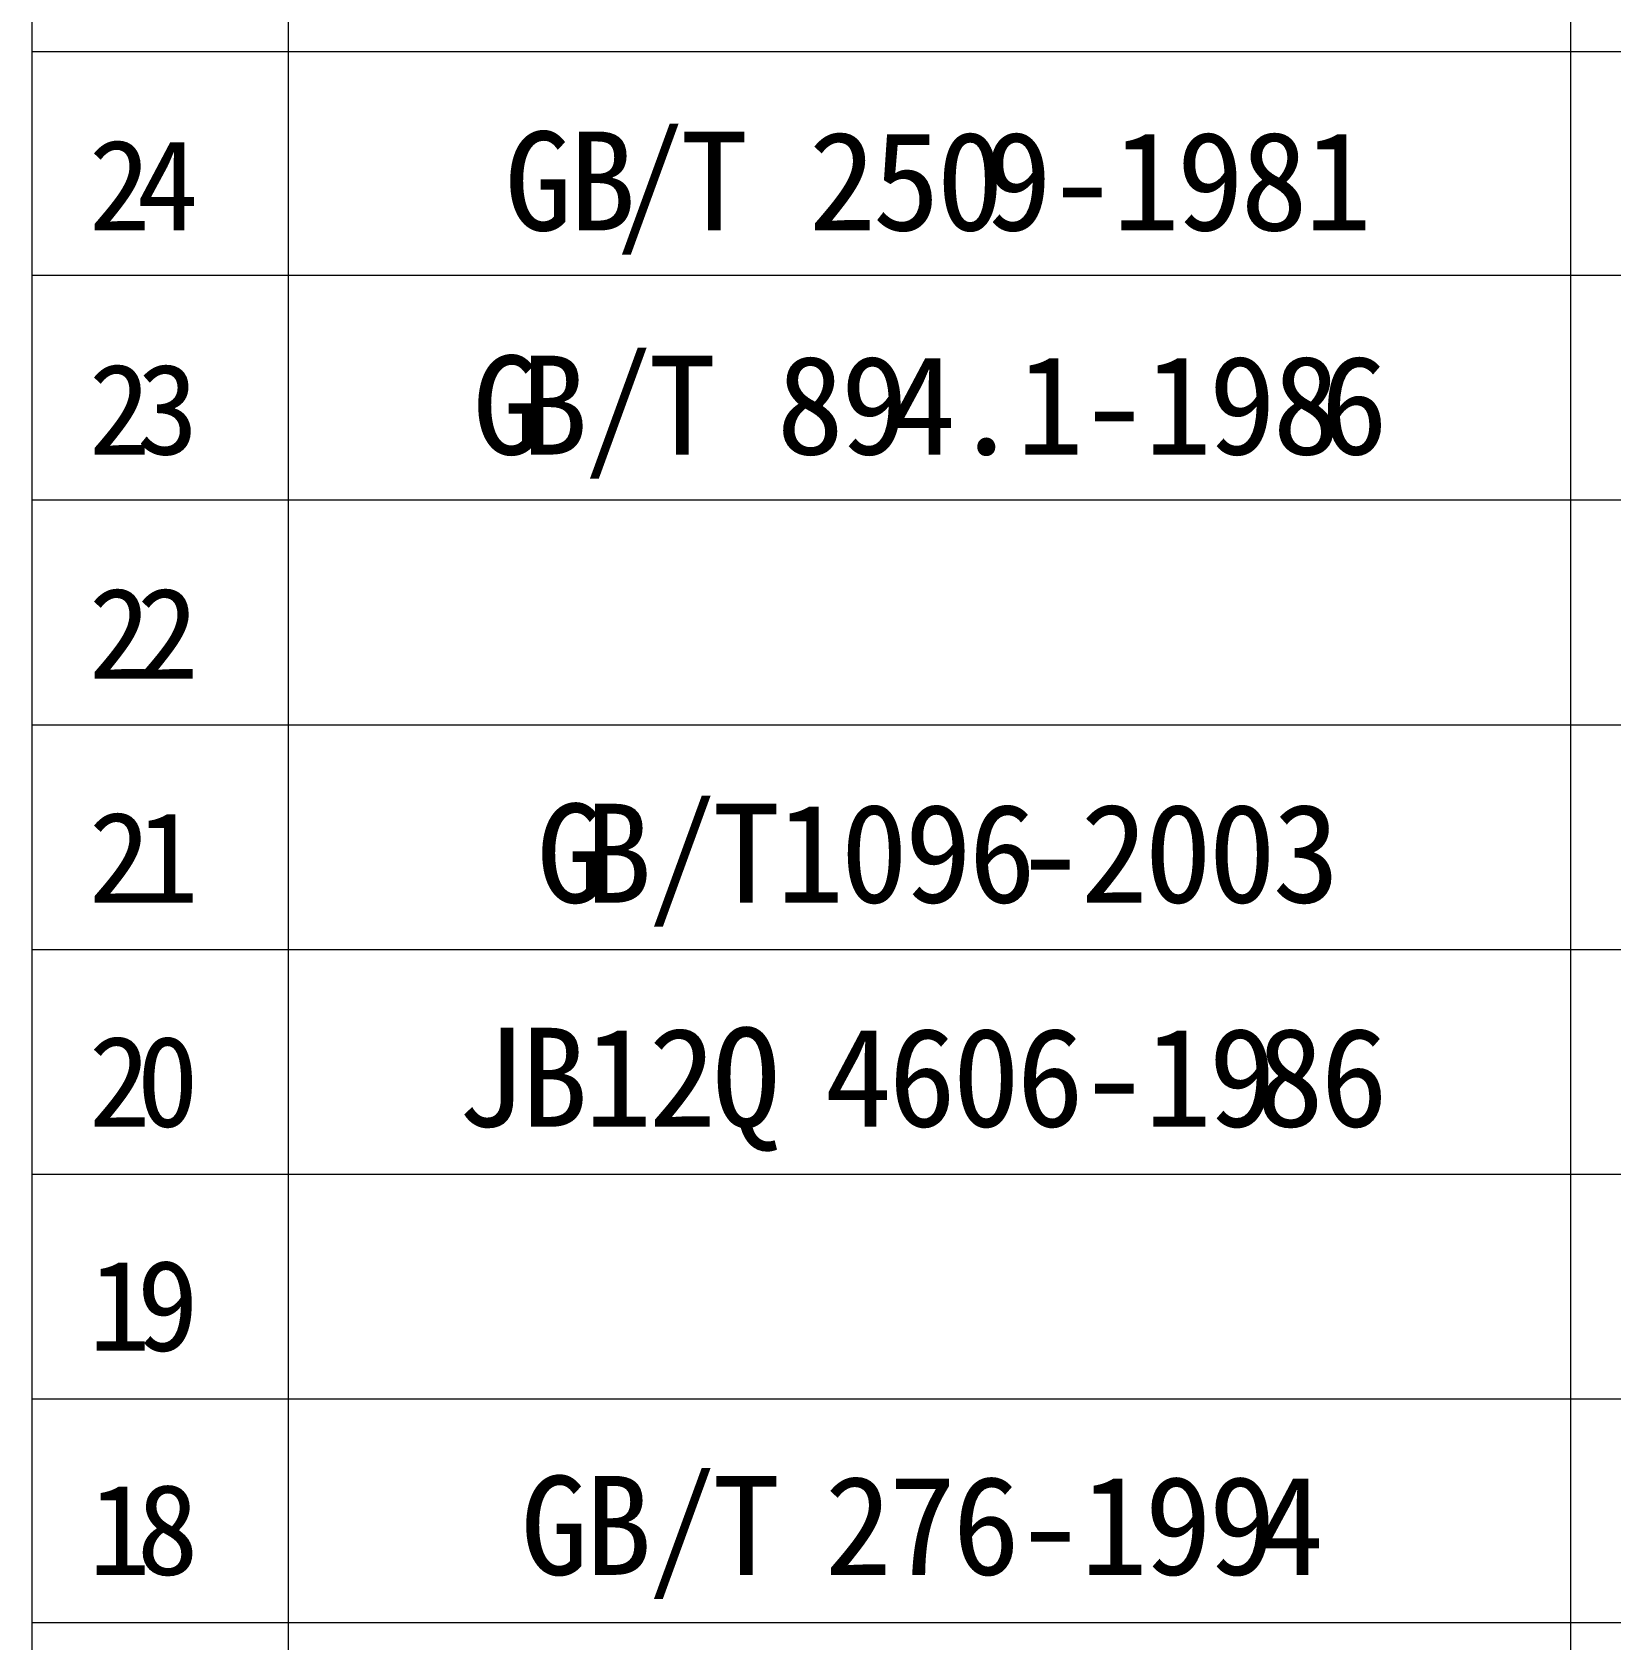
# Model space of a CAD drawing. Header units: millimetres. Extents: x -594 to 6367, y -2099 to 456.
# Drawn here: x 394.5 to 443.7, y -212 to -161.9 of the extents above; entities that cross this region are included whole.
import ezdxf

# ---------------------------------------------------------------- set-up
doc = ezdxf.new("R2010")
doc.units = ezdxf.units.MM
doc.layers.get('0').update_dxf_attribs({"lineweight": 35})
doc.styles.get("Standard").update_dxf_attribs({"font": 'txt.shx'})

msp = doc.modelspace()

# ---------------------------------------------------------------- linework, layer by layer
at = {"color": 0, "lineweight": 0}
for points in [[(394.499, -162.493), (394.499, -155.487)], [(402.493, -162.493), (402.493, -155.487)], [(442.493, -162.493), (442.493, -155.487)], [(574.5, -162.493), (394.499, -162.493)], [(394.499, -169.469), (394.499, -162.493)], [(574.5, -162.493), (394.499, -162.493)], [(402.493, -169.469), (402.493, -162.493)], [(442.493, -169.469), (442.493, -162.493)], [(574.5, -169.469), (394.499, -169.469)], [(394.499, -176.475), (394.499, -169.469)], [(574.5, -169.469), (394.499, -169.469)], [(402.493, -176.475), (402.493, -169.469)], [(442.493, -176.475), (442.493, -169.469)], [(574.5, -176.475), (394.499, -176.475)], [(394.499, -183.481), (394.499, -176.475)], [(574.5, -176.475), (394.499, -176.475)], [(402.493, -183.481), (402.493, -176.475)], [(442.493, -183.481), (442.493, -176.475)], [(574.5, -183.481), (394.499, -183.481)], [(394.499, -190.487), (394.499, -183.481)], [(574.5, -183.481), (394.499, -183.481)], [(402.493, -190.487), (402.493, -183.481)], [(442.493, -190.487), (442.493, -183.481)], [(574.5, -190.487), (394.499, -190.487)], [(394.499, -197.493), (394.499, -190.487)], [(574.5, -190.487), (394.499, -190.487)], [(402.493, -197.493), (402.493, -190.487)], [(442.493, -197.493), (442.493, -190.487)], [(574.5, -197.493), (394.499, -197.493)], [(394.499, -204.499), (394.499, -197.493)], [(574.5, -197.493), (394.499, -197.493)], [(402.493, -204.499), (402.493, -197.493)], [(442.493, -204.499), (442.493, -197.493)], [(574.5, -204.499), (394.499, -204.499)], [(394.499, -211.475), (394.499, -204.499)], [(574.5, -204.499), (394.499, -204.499)], [(402.493, -211.475), (402.493, -204.499)], [(442.493, -211.475), (442.493, -204.499)], [(574.5, -211.475), (394.499, -211.475)], [(394.499, -218.481), (394.499, -211.475)], [(574.5, -211.475), (394.499, -211.475)], [(402.493, -218.481), (402.493, -211.475)], [(442.493, -218.481), (442.493, -211.475)]]:
    msp.add_lwpolyline(points, dxfattribs=at)

# ---------------------------------------------------------------- texts
at = {"color": 0, "attachment_point": 1}
for s, insert, char_height in [('{\\fSimSun|b0|i0|c0;/}', (412.733, -164.976), 3.08601), ('{\\fSimSun|b0|i0|c0;2}', (396.266, -165.227), 2.83468), ('{\\fSimSun|b0|i0|c0;4}', (397.763, -165.227), 2.83468), ('{\\fSimSun|b0|i0|c0;G}', (409.24, -164.976), 3.08601), ('{\\fSimSun|b0|i0|c0;B}', (411.236, -164.976), 3.08601), ('{\\fSimSun|b0|i0|c0;T}', (414.729, -164.976), 3.08601), ('{\\fSimSun|b0|i0|c0;2}', (418.721, -164.976), 3.08601), ('{\\fSimSun|b0|i0|c0;5}', (420.717, -164.976), 3.08601), ('{\\fSimSun|b0|i0|c0;0}', (422.713, -164.976), 3.08601), ('{\\fSimSun|b0|i0|c0;9}', (424.21, -164.976), 3.08601), ('{\\fSimSun|b0|i0|c0;1}', (428.202, -164.976), 3.08601), ('{\\fSimSun|b0|i0|c0;9}', (430.198, -164.976), 3.08601), ('{\\fSimSun|b0|i0|c0;8}', (432.194, -164.976), 3.08601), ('{\\fSimSun|b0|i0|c0;1}', (434.19, -164.976), 3.08601), ('{\\fSimSun|b0|i0|c0;-}', (426.206, -164.976), 3.08601), ('{\\fSimSun|b0|i0|c0;G}', (408.242, -171.962), 3.08601), ('{\\fSimSun|b0|i0|c0;/}', (411.735, -171.962), 3.08601), ('{\\fSimSun|b0|i0|c0;2}', (396.266, -172.213), 2.83468), ('{\\fSimSun|b0|i0|c0;3}', (397.763, -172.213), 2.83468), ('{\\fSimSun|b0|i0|c0;B}', (409.739, -171.962), 3.08601), ('{\\fSimSun|b0|i0|c0;T}', (413.731, -171.962), 3.08601), ('{\\fSimSun|b0|i0|c0;8}', (417.723, -171.962), 3.08601), ('{\\fSimSun|b0|i0|c0;9}', (419.719, -171.962), 3.08601), ('{\\fSimSun|b0|i0|c0;4}', (421.216, -171.962), 3.08601), ('{\\fSimSun|b0|i0|c0;1}', (425.208, -171.962), 3.08601), ('{\\fSimSun|b0|i0|c0;1}', (429.2, -171.962), 3.08601), ('{\\fSimSun|b0|i0|c0;9}', (431.196, -171.962), 3.08601), ('{\\fSimSun|b0|i0|c0;8}', (433.192, -171.962), 3.08601), ('{\\fSimSun|b0|i0|c0;6}', (434.689, -171.962), 3.08601), ('{\\fSimSun|b0|i0|c0;-}', (427.204, -171.962), 3.08601), ('{\\fSimSun|b0|i0|c0;.}', (423.212, -171.962), 3.08601), ('{\\fSimSun|b0|i0|c0;2}', (396.266, -179.2), 2.83468), ('{\\fSimSun|b0|i0|c0;2}', (397.763, -179.2), 2.83468), ('{\\fSimSun|b0|i0|c0;G}', (410.238, -185.934), 3.08601), ('{\\fSimSun|b0|i0|c0;B}', (411.735, -185.934), 3.08601), ('{\\fSimSun|b0|i0|c0;/}', (413.731, -185.934), 3.08601), ('{\\fSimSun|b0|i0|c0;T}', (415.727, -185.934), 3.08601), ('{\\fSimSun|b0|i0|c0;2}', (427.204, -185.934), 3.08601), ('{\\fSimSun|b0|i0|c0;2}', (396.266, -186.186), 2.83468), ('{\\fSimSun|b0|i0|c0;1}', (397.763, -186.186), 2.83468), ('{\\fSimSun|b0|i0|c0;1}', (417.723, -185.934), 3.08601), ('{\\fSimSun|b0|i0|c0;0}', (419.719, -185.934), 3.08601), ('{\\fSimSun|b0|i0|c0;9}', (421.715, -185.934), 3.08601), ('{\\fSimSun|b0|i0|c0;6}', (423.711, -185.934), 3.08601), ('{\\fSimSun|b0|i0|c0;0}', (429.2, -185.934), 3.08601), ('{\\fSimSun|b0|i0|c0;0}', (431.196, -185.934), 3.08601), ('{\\fSimSun|b0|i0|c0;3}', (433.192, -185.934), 3.08601), ('{\\fSimSun|b0|i0|c0;-}', (425.208, -185.934), 3.08601), ('{\\fSimSun|b0|i0|c0;J}', (407.743, -192.92), 3.08601), ('{\\fSimSun|b0|i0|c0;B}', (409.739, -192.92), 3.08601), ('{\\fSimSun|b0|i0|c0;2}', (413.731, -192.92), 3.08601), ('{\\fSimSun|b0|i0|c0;Q}', (415.727, -192.92), 3.08601), ('{\\fSimSun|b0|i0|c0;6}', (421.216, -192.92), 3.08601), ('{\\fSimSun|b0|i0|c0;0}', (423.212, -192.92), 3.08601), ('{\\fSimSun|b0|i0|c0;6}', (425.208, -192.92), 3.08601), ('{\\fSimSun|b0|i0|c0;9}', (431.196, -192.92), 3.08601), ('{\\fSimSun|b0|i0|c0;8}', (432.693, -192.92), 3.08601), ('{\\fSimSun|b0|i0|c0;6}', (434.689, -192.92), 3.08601), ('{\\fSimSun|b0|i0|c0;2}', (396.266, -193.172), 2.83468), ('{\\fSimSun|b0|i0|c0;0}', (397.763, -193.172), 2.83468), ('{\\fSimSun|b0|i0|c0;1}', (411.735, -192.92), 3.08601), ('{\\fSimSun|b0|i0|c0;4}', (419.22, -192.92), 3.08601), ('{\\fSimSun|b0|i0|c0;1}', (429.2, -192.92), 3.08601), ('{\\fSimSun|b0|i0|c0;-}', (427.204, -192.92), 3.08601), ('{\\fSimSun|b0|i0|c0;1}', (396.266, -200.158), 2.83468), ('{\\fSimSun|b0|i0|c0;9}', (397.763, -200.158), 2.83468), ('{\\fSimSun|b0|i0|c0;G}', (409.739, -206.892), 3.08601), ('{\\fSimSun|b0|i0|c0;B}', (411.735, -206.892), 3.08601), ('{\\fSimSun|b0|i0|c0;/}', (413.731, -206.892), 3.08601), ('{\\fSimSun|b0|i0|c0;T}', (415.727, -206.892), 3.08601), ('{\\fSimSun|b0|i0|c0;2}', (419.22, -206.892), 3.08601), ('{\\fSimSun|b0|i0|c0;7}', (421.216, -206.892), 3.08601), ('{\\fSimSun|b0|i0|c0;6}', (423.212, -206.892), 3.08601), ('{\\fSimSun|b0|i0|c0;1}', (427.204, -206.892), 3.08601), ('{\\fSimSun|b0|i0|c0;9}', (429.2, -206.892), 3.08601), ('{\\fSimSun|b0|i0|c0;9}', (431.196, -206.892), 3.08601), ('{\\fSimSun|b0|i0|c0;4}', (432.693, -206.892), 3.08601), ('{\\fSimSun|b0|i0|c0;1}', (396.266, -207.144), 2.83468), ('{\\fSimSun|b0|i0|c0;8}', (397.763, -207.144), 2.83468), ('{\\fSimSun|b0|i0|c0;-}', (425.208, -206.892), 3.08601)]:
    msp.add_mtext(s, dxfattribs=dict(at, insert=insert, char_height=char_height))

doc.saveas('drawing.dxf')
